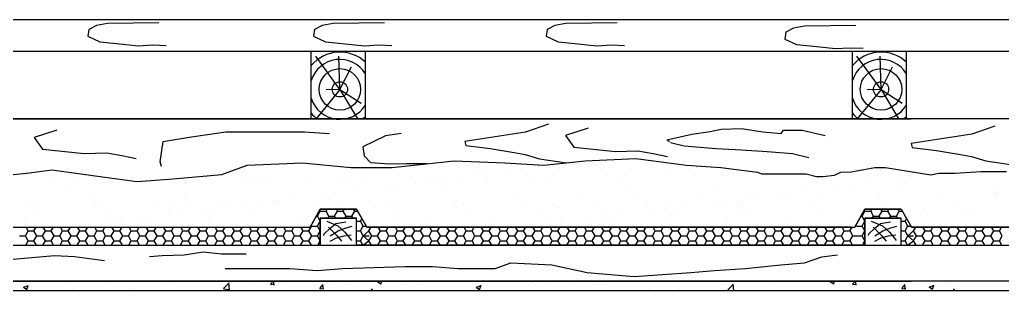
# Model space of a CAD drawing. Header units: millimetres. Extents: x 84778 to 227326, y -44398 to 146312.
# Drawn here: x 192515 to 194694, y -2601 to -2001 of the extents above; entities that cross this region are included whole.
import ezdxf

# ---------------------------------------------------------------- set-up
doc = ezdxf.new("R2010")
doc.units = ezdxf.units.MM
doc.header["$LTSCALE"] = 10
doc.layers.add('Тонкая', color=7, linetype='Continuous', lineweight=25)

msp = doc.modelspace()

# ---------------------------------------------------------------- linework, layer by layer
at = {"layer": 'Тонкая', "ltscale": 50}
for p, q in [((190671.6, -2001.4), (194491.6, -2001.4)), ((190671.6, -2001.4), (194491.6, -2001.4)), ((190671.6, -2001.4), (197791.6, -2001.4)), ((189538.4, -2221.4), (194491.6, -2221.4)), ((189538.4, -2221.4), (194491.6, -2221.4)), ((197071.6, -2221.4), (192031, -2221.4)), ((189538.4, -2581.4), (194491.6, -2581.4)), ((197071.6, -2581.4), (192031, -2581.4)), ((189451.6, -2601.4), (197071.6, -2601.4)), ((189451.6, -2601.4), (194491.6, -2601.4))]:
    msp.add_line(p, q, dxfattribs=at)
at = {"layer": 'Тонкая', "linetype": 'Continuous', "ltscale": 1000}
for p, q in [((192668.2, -2023.2), (192666.1, -2038.3)), ((192685.3, -2014.1), (192668.2, -2023.2)), ((192709.5, -2010.1), (192685.3, -2014.1)), ((192823.6, -2008.1), (192709.5, -2010.1)), ((193168.9, -2023.2), (193166.8, -2038.3)), ((193186, -2014.1), (193168.9, -2023.2)), ((193210.2, -2010.1), (193186, -2014.1)), ((193324.3, -2008.1), (193210.2, -2010.1)), ((193684.7, -2023.2), (193682.7, -2038.3)), ((193701.9, -2014.1), (193684.7, -2023.2)), ((193726.1, -2010.1), (193701.9, -2014.1)), ((193840.2, -2008.1), (193726.1, -2010.1)), ((194230.8, -2020.2), (194213.7, -2029.2)), ((194255.1, -2016.1), (194230.8, -2020.2)), ((194369.1, -2014.1), (194255.1, -2016.1)), ((192666.1, -2038.3), (192692.4, -2050.4)), ((193166.8, -2038.3), (193193.1, -2050.4)), ((193682.7, -2038.3), (193708.9, -2050.4)), ((194213.7, -2029.2), (194211.6, -2044.4)), ((194211.6, -2044.4), (194237.9, -2056.5)), ((192692.4, -2050.4), (192729.7, -2054.5)), ((192729.7, -2054.5), (192778.2, -2059.5)), ((192778.2, -2059.5), (192810.5, -2057.5)), ((192810.5, -2057.5), (192839.8, -2058.5)), ((193193.1, -2050.4), (193230.4, -2054.5)), ((193230.4, -2054.5), (193278.9, -2059.5)), ((193278.9, -2059.5), (193311.2, -2057.5)), ((193311.2, -2057.5), (193340.5, -2058.5)), ((193708.9, -2050.4), (193746.3, -2054.5)), ((193746.3, -2054.5), (193794.7, -2059.5)), ((193794.7, -2059.5), (193827, -2057.5)), ((193827, -2057.5), (193856.3, -2058.5)), ((194237.9, -2056.5), (194275.2, -2060.5)), ((194275.2, -2060.5), (194323.7, -2065.5)), ((194323.7, -2065.5), (194356, -2063.5)), ((194356, -2063.5), (194385.3, -2064.5)), ((190671.6, -2071.4), (197071.6, -2071.4)), ((193161.6, -2221), (193161.6, -2071.4)), ((193225, -2155.9), (193171.6, -2082.4)), ((193225, -2155.9), (193223, -2082.6)), ((193281.6, -2221), (193281.6, -2071.4)), ((194361.6, -2221), (194361.6, -2071.4)), ((194425, -2155.9), (194371.6, -2082.4)), ((194425, -2155.9), (194423, -2082.6)), ((194481.6, -2221), (194481.6, -2071.4)), ((193225, -2155.9), (193250.8, -2105.9)), ((194425, -2155.9), (194450.8, -2105.9)), ((193225, -2155.9), (193172.3, -2221)), ((193225, -2155.9), (193194.3, -2156.6)), ((193225, -2155.9), (193263.3, -2219.4)), ((193225, -2155.9), (193271.9, -2186.7)), ((194425, -2155.9), (194372.3, -2221)), ((194425, -2155.9), (194394.3, -2156.6)), ((194425, -2155.9), (194463.3, -2219.4)), ((194425, -2155.9), (194471.9, -2186.7)), ((193687.8, -2233.3), (193636.8, -2250.6)), ((193775.4, -2242), (193725.4, -2258.3)), ((194046, -2249.4), (194070.3, -2243.9)), ((194070.3, -2243.9), (194115.5, -2242.8)), ((194115.5, -2242.8), (194163, -2249.9)), ((194677.6, -2237.8), (194626.6, -2255.1)), ((192597.4, -2246.4), (192547.4, -2262.7)), ((192547.4, -2262.7), (192565.7, -2288.7)), ((192833.2, -2271.3), (192895.9, -2260.8)), ((192895.9, -2260.8), (192972.4, -2250.4)), ((192972.4, -2250.4), (193031.6, -2250.4)), ((193031.6, -2250.4), (193094.3, -2250.4)), ((193094.3, -2250.4), (193146.5, -2250.4)), ((193146.5, -2250.4), (193202.2, -2253.9)), ((193325.9, -2258.7), (193275.7, -2283.3)), ((193360.9, -2254), (193325.9, -2258.7)), ((193636.8, -2250.6), (193502.2, -2271.8)), ((193725.4, -2258.3), (193743.6, -2284.3)), ((193949.9, -2267.6), (194005.1, -2254.9)), ((194005.1, -2254.9), (194046, -2249.4)), ((194163, -2249.9), (194203.9, -2253.8)), ((194203.9, -2253.8), (194209, -2246.5)), ((194209, -2246.5), (194249.8, -2246.5)), ((194249.8, -2246.5), (194301.2, -2258.5)), ((194626.6, -2255.1), (194491.9, -2276.2)), ((192826.2, -2316.5), (192833.2, -2271.3)), ((193275.7, -2283.3), (193278.5, -2303.2)), ((193502.2, -2271.8), (193504.1, -2280.4)), ((193504.1, -2280.4), (193558, -2287.1)), ((193558, -2287.1), (193611.8, -2295.8)), ((193743.6, -2284.3), (193836, -2293.9)), ((193956, -2272), (193949.9, -2267.6)), ((193958.2, -2273.6), (193988.4, -2281.2)), ((193988.4, -2281.2), (194059.4, -2287.2)), ((194059.4, -2287.2), (194115.3, -2290.2)), ((194491.9, -2276.2), (194493.8, -2284.9)), ((194493.8, -2284.9), (194547.7, -2291.6)), ((192565.7, -2288.7), (192658, -2298.3)), ((192658, -2298.3), (192708.1, -2296.4)), ((192708.1, -2296.4), (192741.7, -2302.2)), ((192741.7, -2302.2), (192773.5, -2308.9)), ((193278.5, -2303.2), (193292.7, -2318.3)), ((193611.8, -2295.8), (193635.9, -2300.6)), ((193635.9, -2300.6), (193667.6, -2310.2)), ((193769, -2314), (193881.2, -2308.9)), ((193836, -2293.9), (193886, -2291.9)), ((193881.2, -2308.9), (193993.3, -2324.2)), ((193886, -2291.9), (193919.7, -2297.7)), ((193919.7, -2297.7), (193951.4, -2304.4)), ((194115.3, -2290.2), (194172.7, -2293.3)), ((194172.7, -2293.3), (194228.6, -2297.8)), ((194228.6, -2297.8), (194264.9, -2306.9)), ((194547.7, -2291.6), (194601.6, -2300.2)), ((194601.6, -2300.2), (194625.6, -2305)), ((194625.6, -2305), (194657.4, -2314.6)), ((192829.7, -2326.9), (192826.2, -2316.5)), ((192963.5, -2344.5), (193019.6, -2324.2)), ((193019.6, -2324.2), (193142, -2319.1)), ((193142, -2319.1), (193249, -2329.2)), ((193249, -2329.2), (193340.8, -2329.2)), ((193292.7, -2318.3), (193334.4, -2321.2)), ((193334.4, -2321.2), (193372.2, -2320.2)), ((193340.8, -2329.2), (193478.4, -2314)), ((193372.2, -2320.2), (193405.4, -2320.2)), ((193405.4, -2320.2), (193418.3, -2320.6)), ((193478.4, -2314), (193590.6, -2319.1)), ((193590.6, -2319.1), (193677.3, -2324.2)), ((193605.3, -2323.4), (193605.3, -2323.4)), ((193625.1, -2331.6), (193625.1, -2331.6)), ((193666.4, -2326.1), (193666.4, -2326.1)), ((193667.6, -2310.2), (193727.7, -2318.5)), ((193677.3, -2324.2), (193769, -2314)), ((193802.2, -2319.3), (193802.2, -2319.3)), ((193993.3, -2324.2), (194069.8, -2329.2)), ((194014.8, -2329.6), (194014.8, -2329.6)), ((194069.8, -2329.2), (194151.4, -2339.4)), ((194387.1, -2333.2), (194411.3, -2329.4)), ((194411.3, -2329.4), (194434.7, -2329.4)), ((194434.7, -2329.4), (194535.5, -2345.3)), ((194657.4, -2314.6), (194726.6, -2324.3)), ((192486.7, -2346.3), (192537, -2340.8)), ((192525.6, -2344.8), (192525.6, -2344.8)), ((192537, -2340.8), (192586.3, -2334.3)), ((192586.3, -2334.3), (192698.4, -2349.6)), ((192590, -2349.4), (192590, -2349.4)), ((192594.6, -2335.7), (192594.6, -2335.7)), ((192624.1, -2346.9), (192624.1, -2346.9)), ((192698.4, -2349.6), (192774.9, -2359.8)), ((192846.3, -2354.7), (192963.5, -2344.5)), ((193033.7, -2353.1), (193033.7, -2353.1)), ((193064.6, -2348.6), (193064.6, -2348.6)), ((193222.8, -2348.3), (193222.8, -2348.3)), ((193381, -2348), (193381, -2348)), ((193461.9, -2353), (193461.9, -2353)), ((193488.3, -2349.6), (193488.3, -2349.6)), ((193529.6, -2344.1), (193529.6, -2344.1)), ((193539.2, -2347.7), (193539.2, -2347.7)), ((193551.9, -2352), (193551.9, -2352)), ((193598.6, -2335), (193598.6, -2335)), ((193681.9, -2352.6), (193681.9, -2352.6)), ((193697.4, -2347.4), (193697.4, -2347.4)), ((193819.1, -2347.7), (193819.1, -2347.7)), ((193855.6, -2347.1), (193855.6, -2347.1)), ((193952, -2346), (193952, -2346)), ((194013.8, -2346.9), (194013.8, -2346.9)), ((194082, -2346.6), (194082, -2346.6)), ((194151.4, -2339.4), (194160.2, -2343.3)), ((194160.2, -2343.3), (194173.2, -2343.3)), ((194172, -2346.6), (194172, -2346.6)), ((194173.2, -2343.3), (194197.5, -2343.3)), ((194197.5, -2343.3), (194222.7, -2343.3)), ((194222.7, -2343.3), (194259.1, -2343.3)), ((194259.1, -2343.3), (194281.6, -2349)), ((194281.6, -2349), (194295.6, -2349)), ((194295.6, -2349), (194321.7, -2346.2)), ((194321.7, -2346.2), (194335.7, -2339.7)), ((194330.2, -2346.3), (194330.2, -2346.3)), ((194335.7, -2339.7), (194359.1, -2338.8)), ((194352.2, -2340), (194352.2, -2340)), ((194359.1, -2338.8), (194387.1, -2333.2)), ((194424.4, -2335.8), (194424.4, -2335.8)), ((194465.9, -2352.4), (194465.9, -2352.4)), ((194482.1, -2340.6), (194482.1, -2340.6)), ((194488.4, -2346), (194488.4, -2346)), ((194492.4, -2348.9), (194492.4, -2348.9)), ((194535.5, -2345.3), (194553.4, -2341.7)), ((194553.4, -2341.7), (194589.1, -2341.7)), ((194589.1, -2341.7), (194646.3, -2338.1)), ((194646.3, -2338.1), (194657, -2338.1)), ((194646.6, -2345.7), (194646.6, -2345.7)), ((194657, -2338.1), (194703.5, -2338.1)), ((192618.7, -2365.8), (192618.7, -2365.8)), ((192633.5, -2355.5), (192633.5, -2355.5)), ((192751.7, -2364.1), (192751.7, -2364.1)), ((192774.9, -2359.8), (192846.3, -2354.7)), ((192881.6, -2364.7), (192881.6, -2364.7)), ((193018.8, -2359.7), (193018.8, -2359.7)), ((193043, -2361.7), (193043, -2361.7)), ((193151.8, -2358), (193151.8, -2358)), ((193239.9, -2357.6), (193239.9, -2357.6)), ((193281.7, -2358.7), (193281.7, -2358.7)), ((193325.2, -2371.1), (193325.2, -2371.1)), ((193351.6, -2367.6), (193351.6, -2367.6)), ((193392.9, -2362.1), (193392.9, -2362.1)), ((193418.9, -2353.7), (193418.9, -2353.7)), ((193443.2, -2359.4), (193443.2, -2359.4)), ((193452.6, -2367.9), (193452.6, -2367.9)), ((193649.5, -2363.9), (193649.5, -2363.9)), ((193852.8, -2365.6), (193852.8, -2365.6)), ((193862.1, -2374.2), (193862.1, -2374.2)), ((194059, -2370.1), (194059, -2370.1)), ((194329.2, -2370.4), (194329.2, -2370.4)), ((194355.6, -2366.9), (194355.6, -2366.9)), ((194396.9, -2361.5), (194396.9, -2361.5)), ((192677.7, -2396), (192677.7, -2396)), ((193188.4, -2389.1), (193188.4, -2389.1)), ((193214.9, -2385.6), (193214.9, -2385.6)), ((193256.2, -2380.1), (193256.2, -2380.1)), ((194020.7, -2393.6), (194020.7, -2393.6)), ((194153.7, -2391.9), (194153.7, -2391.9)), ((194192.5, -2388.4), (194192.5, -2388.4)), ((194218.9, -2384.9), (194218.9, -2384.9)), ((194260.2, -2379.5), (194260.2, -2379.5)), ((194283.7, -2392.6), (194283.7, -2392.6)), ((194420.9, -2387.6), (194420.9, -2387.6)), ((194468.6, -2376.3), (194468.6, -2376.3)), ((194553.8, -2385.9), (194553.8, -2385.9)), ((194671.8, -2378.1), (194671.8, -2378.1)), ((194681.2, -2386.7), (194681.2, -2386.7)), ((194683.8, -2386.5), (194683.8, -2386.5)), ((192532.5, -2413.9), (192532.5, -2413.9)), ((192553.2, -2416), (192553.2, -2416)), ((192683.1, -2416.6), (192683.1, -2416.6)), ((192690.7, -2413.6), (192690.7, -2413.6)), ((192820.3, -2411.7), (192820.3, -2411.7)), ((192848.9, -2413.3), (192848.9, -2413.3)), ((192881, -2397.7), (192881, -2397.7)), ((192890.3, -2406.3), (192890.3, -2406.3)), ((192953.3, -2410), (192953.3, -2410)), ((192982.7, -2416.1), (192982.7, -2416.1)), ((193007.1, -2413), (193007.1, -2413)), ((193051.7, -2407.1), (193051.7, -2407.1)), ((193078.1, -2403.6), (193078.1, -2403.6)), ((193083.3, -2410.6), (193083.3, -2410.6)), ((193087.2, -2402.2), (193087.2, -2402.2)), ((193119.4, -2398.1), (193119.4, -2398.1)), ((193165.3, -2412.7), (193165.3, -2412.7)), ((193220.5, -2405.7), (193220.5, -2405.7)), ((193290.5, -2404), (193290.5, -2404)), ((193299.9, -2412.5), (193299.9, -2412.5)), ((193323.5, -2412.4), (193323.5, -2412.4)), ((193353.4, -2404), (193353.4, -2404)), ((193481.7, -2412.2), (193481.7, -2412.2)), ((193483.4, -2404.6), (193483.4, -2404.6)), ((193496.8, -2408.4), (193496.8, -2408.4)), ((193620.6, -2399.7), (193620.6, -2399.7)), ((193639.9, -2411.9), (193639.9, -2411.9)), ((193700, -2410.2), (193700, -2410.2)), ((193709.4, -2418.8), (193709.4, -2418.8)), ((193753.6, -2398), (193753.6, -2398)), ((193798.1, -2411.6), (193798.1, -2411.6)), ((193883.5, -2398.6), (193883.5, -2398.6)), ((193906.3, -2414.7), (193906.3, -2414.7)), ((193956.3, -2411.3), (193956.3, -2411.3)), ((193986.7, -2415.5), (193986.7, -2415.5)), ((194055.7, -2406.4), (194055.7, -2406.4)), ((194082.2, -2402.9), (194082.2, -2402.9)), ((194109.6, -2416.4), (194109.6, -2416.4)), ((194114.5, -2411), (194114.5, -2411)), ((194123.5, -2397.5), (194123.5, -2397.5)), ((194272.7, -2410.7), (194272.7, -2410.7)), ((194430.9, -2410.4), (194430.9, -2410.4)), ((194589.1, -2410.1), (194589.1, -2410.1)), ((192525, -2440.6), (192525, -2440.6)), ((192553.9, -2427.5), (192553.9, -2427.5)), ((192712.1, -2427.2), (192712.1, -2427.2)), ((192804.6, -2439.6), (192804.6, -2439.6)), ((192845.9, -2434.1), (192845.9, -2434.1)), ((192870.3, -2426.9), (192870.3, -2426.9)), ((192914.9, -2425.1), (192914.9, -2425.1)), ((192941.4, -2421.6), (192941.4, -2421.6)), ((193028.5, -2426.7), (193028.5, -2426.7)), ((193181.6, -2421.4), (193158.9, -2461.4)), ((193158.9, -2461.4), (193181.6, -2421.4)), ((193158.9, -2461.4), (193181.6, -2421.4)), ((193172.9, -2436.8), (193175.3, -2436.8)), ((193175.3, -2436.8), (193181.6, -2425.8)), ((193181.6, -2447.8), (193175.3, -2436.8)), ((193181.6, -2425.8), (193180.4, -2423.6)), ((193261.6, -2421.4), (193181.6, -2421.4)), ((193181.6, -2421.4), (193261.6, -2421.4)), ((193181.6, -2421.4), (193261.6, -2421.4)), ((193181.6, -2421.4), (193261.6, -2421.4)), ((193181.7, -2425.8), (193194.4, -2425.8)), ((193194.3, -2425.8), (193196.9, -2421.4)), ((193200.7, -2436.8), (193194.3, -2425.8)), ((193198, -2441.4), (193200.7, -2436.8)), ((193200.7, -2436.8), (193213.4, -2436.8)), ((193213.4, -2436.8), (193219.7, -2425.8)), ((193216.1, -2441.4), (193213.4, -2436.8)), ((193219.7, -2425.8), (193217.2, -2421.4)), ((193219.8, -2425.8), (193232.5, -2425.8)), ((193232.4, -2425.8), (193235, -2421.4)), ((193238.8, -2436.8), (193232.4, -2425.8)), ((193236.1, -2441.4), (193238.8, -2436.8)), ((193238.8, -2436.8), (193251.5, -2436.8)), ((193251.5, -2436.8), (193257.8, -2425.8)), ((193254.2, -2441.4), (193251.5, -2436.8)), ((193257.8, -2425.8), (193255.3, -2421.4)), ((193257.9, -2425.8), (193264.2, -2425.8)), ((193285, -2461.4), (193261.6, -2421.4)), ((193261.6, -2421.4), (193285, -2461.4)), ((193261.6, -2421.4), (193285, -2461.4)), ((193344.9, -2426.1), (193344.9, -2426.1)), ((193503.1, -2425.8), (193503.1, -2425.8)), ((193661.3, -2425.5), (193661.3, -2425.5)), ((193808.7, -2438.9), (193808.7, -2438.9)), ((193819.5, -2425.2), (193819.5, -2425.2)), ((193850, -2433.5), (193850, -2433.5)), ((193919, -2424.4), (193919, -2424.4)), ((193945.4, -2420.9), (193945.4, -2420.9)), ((193977.7, -2424.9), (193977.7, -2424.9)), ((194119, -2425), (194119, -2425)), ((194135.9, -2424.6), (194135.9, -2424.6)), ((194222.4, -2439.6), (194222.4, -2439.6)), ((194294.1, -2424.4), (194294.1, -2424.4)), ((194355.4, -2437.9), (194355.4, -2437.9)), ((194366.6, -2461.4), (194389.4, -2421.4)), ((194389.4, -2421.4), (194366.6, -2461.4)), ((194366.6, -2461.4), (194389.4, -2421.4)), ((194380.6, -2436.8), (194383, -2436.8)), ((194383, -2436.8), (194389.4, -2425.8)), ((194389.4, -2447.8), (194383, -2436.8)), ((194389.4, -2425.8), (194388.1, -2423.6)), ((194389.4, -2421.4), (194469.4, -2421.4)), ((194469.4, -2421.4), (194389.4, -2421.4)), ((194389.4, -2421.4), (194469.4, -2421.4)), ((194389.4, -2421.4), (194469.4, -2421.4)), ((194389.4, -2425.8), (194402.1, -2425.8)), ((194402.1, -2425.8), (194404.6, -2421.4)), ((194408.4, -2436.8), (194402.1, -2425.8)), ((194405.7, -2441.4), (194408.4, -2436.8)), ((194408.4, -2436.8), (194421.1, -2436.8)), ((194421.1, -2436.8), (194427.5, -2425.8)), ((194423.8, -2441.4), (194421.1, -2436.8)), ((194427.5, -2425.8), (194424.9, -2421.4)), ((194427.5, -2425.8), (194440.2, -2425.8)), ((194440.2, -2425.8), (194442.7, -2421.4)), ((194446.5, -2436.8), (194440.2, -2425.8)), ((194443.8, -2441.4), (194446.5, -2436.8)), ((194446.5, -2436.8), (194459.2, -2436.8)), ((194459.2, -2436.8), (194465.6, -2425.8)), ((194461.9, -2441.4), (194459.2, -2436.8)), ((194465.6, -2425.8), (194463, -2421.4)), ((194465.6, -2425.8), (194471.9, -2425.8)), ((194469.4, -2421.4), (194492.7, -2461.4)), ((194485.3, -2438.5), (194485.3, -2438.5)), ((194519.1, -2422.7), (194519.1, -2422.7)), ((194528.5, -2431.2), (194528.5, -2431.2)), ((194610.5, -2423.8), (194610.5, -2423.8)), ((194622.5, -2433.6), (194622.5, -2433.6)), ((192085, -2461.4), (193158.9, -2461.4)), ((192533.9, -2469.8), (192529.1, -2461.4)), ((192546.6, -2469.7), (192551.5, -2461.4)), ((192572, -2469.8), (192567.2, -2461.4)), ((192584.7, -2469.7), (192589.6, -2461.4)), ((192610.1, -2469.8), (192605.3, -2461.4)), ((192622.8, -2469.7), (192627.7, -2461.4)), ((192641.5, -2461.1), (192641.5, -2461.1)), ((192648.2, -2469.8), (192643.4, -2461.4)), ((192660.9, -2469.7), (192665.8, -2461.4)), ((192667.9, -2457.6), (192667.9, -2457.6)), ((192686.3, -2469.8), (192681.5, -2461.4)), ((192699, -2469.7), (192703.9, -2461.4)), ((192709.2, -2452.1), (192709.2, -2452.1)), ((192724.4, -2469.8), (192719.6, -2461.4)), ((192728.2, -2442.3), (192728.2, -2442.3)), ((192737.1, -2469.7), (192742, -2461.4)), ((192737.6, -2450.9), (192737.6, -2450.9)), ((192762.5, -2469.8), (192757.7, -2461.4)), ((192775.2, -2469.7), (192780.1, -2461.4)), ((192778.2, -2443.1), (192778.2, -2443.1)), ((192800.6, -2469.8), (192795.8, -2461.4)), ((192813.3, -2469.7), (192818.2, -2461.4)), ((192838.7, -2469.8), (192833.9, -2461.4)), ((192851.4, -2469.7), (192856.3, -2461.4)), ((192876.8, -2469.8), (192872, -2461.4)), ((192889.5, -2469.7), (192894.4, -2461.4)), ((192914.9, -2469.8), (192910.1, -2461.4)), ((192927.6, -2469.7), (192932.5, -2461.4)), ((192934.5, -2446.8), (192934.5, -2446.8)), ((192953, -2469.8), (192948.2, -2461.4)), ((192965.7, -2469.7), (192970.6, -2461.4)), ((192991.1, -2469.8), (192986.3, -2461.4)), ((193003.8, -2469.7), (193008.7, -2461.4)), ((193022, -2457.6), (193022, -2457.6)), ((193029.2, -2469.8), (193024.4, -2461.4)), ((193041.9, -2469.7), (193046.8, -2461.4)), ((193067.3, -2469.8), (193062.5, -2461.4)), ((193080, -2469.7), (193084.9, -2461.4)), ((193105.4, -2469.8), (193100.6, -2461.4)), ((193118.1, -2469.7), (193123, -2461.4)), ((193137.8, -2448.5), (193137.8, -2448.5)), ((193143.5, -2469.8), (193138.7, -2461.4)), ((193147.2, -2457.1), (193147.2, -2457.1)), ((193155, -2455.9), (193155, -2455.9)), ((193156.2, -2469.7), (193162.6, -2458.7)), ((193162.6, -2458.8), (193161.5, -2456.9)), ((193162.6, -2458.8), (193175.3, -2458.8)), ((193175.3, -2458.7), (193181.6, -2447.7)), ((193181.6, -2469.8), (193175.3, -2458.8)), ((193261.6, -2441.4), (193181.6, -2441.4)), ((193181.6, -2441.4), (193181.6, -2501.4)), ((193181.6, -2441.4), (193261.6, -2441.4)), ((193181.6, -2501.4), (193181.6, -2441.4)), ((193195.8, -2448.1), (193220.5, -2458.4)), ((193199.9, -2461.1), (193217.7, -2478.9)), ((193202.6, -2464.5), (193216.3, -2453.6)), ((193216.3, -2453.6), (193238.3, -2449.5)), ((193220.5, -2458.4), (193236.2, -2472.7)), ((193239, -2462.5), (193252, -2459.1)), ((193261.6, -2501.4), (193261.6, -2441.4)), ((193261.6, -2501.4), (193261.6, -2441.4)), ((193261.6, -2447.8), (193270.6, -2447.8)), ((193270.5, -2447.7), (193273.8, -2442.1)), ((193276.9, -2458.8), (193270.5, -2447.8)), ((193270.5, -2469.7), (193276.9, -2458.7)), ((193276.9, -2458.8), (193283.5, -2458.8)), ((193284.9, -2456.5), (193284.9, -2456.5)), ((194358.9, -2461.4), (193285, -2461.4)), ((193285, -2461.4), (194366.6, -2461.4)), ((193285, -2461.4), (194358.9, -2461.4)), ((193289.4, -2469.7), (193294.3, -2461.4)), ((193314.8, -2469.8), (193310, -2461.4)), ((193327.5, -2469.7), (193332.4, -2461.4)), ((193344.1, -2453), (193344.1, -2453)), ((193352.9, -2469.8), (193348.1, -2461.4)), ((193365.6, -2469.7), (193370.5, -2461.4)), ((193391, -2469.8), (193386.2, -2461.4)), ((193403.7, -2469.7), (193408.6, -2461.4)), ((193422.1, -2451.6), (193422.1, -2451.6)), ((193429.1, -2469.8), (193424.3, -2461.4)), ((193441.8, -2469.7), (193446.7, -2461.4)), ((193467.2, -2469.8), (193462.4, -2461.4)), ((193479.9, -2469.7), (193484.8, -2461.4)), ((193505.3, -2469.8), (193500.5, -2461.4)), ((193518, -2469.7), (193522.9, -2461.4)), ((193543.4, -2469.8), (193538.6, -2461.4)), ((193547.3, -2454.8), (193547.3, -2454.8)), ((193555.1, -2449.9), (193555.1, -2449.9)), ((193556.1, -2469.7), (193561, -2461.4)), ((193581.5, -2469.8), (193576.7, -2461.4)), ((193594.2, -2469.7), (193599.1, -2461.4)), ((193619.6, -2469.8), (193614.8, -2461.4)), ((193632.3, -2469.7), (193637.2, -2461.4)), ((193645.5, -2460.4), (193645.5, -2460.4)), ((193657.7, -2469.8), (193652.9, -2461.4)), ((193670.4, -2469.7), (193675.3, -2461.4)), ((193671.9, -2456.9), (193671.9, -2456.9)), ((193685.1, -2450.5), (193685.1, -2450.5)), ((193695.8, -2469.8), (193691, -2461.4)), ((193708.5, -2469.7), (193713.4, -2461.4)), ((193713.2, -2451.5), (193713.2, -2451.5)), ((193733.9, -2469.8), (193729.1, -2461.4)), ((193746.6, -2469.7), (193751.5, -2461.4)), ((193753.6, -2459.3), (193753.6, -2459.3)), ((193772, -2469.8), (193767.2, -2461.4)), ((193782.2, -2442.4), (193782.2, -2442.4)), ((193784.7, -2469.7), (193789.6, -2461.4)), ((193810.1, -2469.8), (193805.3, -2461.4)), ((193822.3, -2445.6), (193822.3, -2445.6)), ((193822.8, -2469.7), (193827.7, -2461.4)), ((193848.2, -2469.8), (193843.4, -2461.4)), ((193860.9, -2469.7), (193865.8, -2461.4)), ((193886.3, -2469.8), (193881.5, -2461.4)), ((193899, -2469.7), (193903.9, -2461.4)), ((193924.4, -2469.8), (193919.6, -2461.4)), ((193937.1, -2469.7), (193942, -2461.4)), ((193955.2, -2443.9), (193955.2, -2443.9)), ((193956.9, -2461), (193956.9, -2461)), ((193962.5, -2469.8), (193957.7, -2461.4)), ((193975.2, -2469.7), (193980.1, -2461.4)), ((194000.6, -2469.8), (193995.8, -2461.4)), ((194013.3, -2469.7), (194018.2, -2461.4)), ((194038.7, -2469.8), (194033.9, -2461.4)), ((194051.4, -2469.7), (194056.3, -2461.4)), ((194076.8, -2469.8), (194072, -2461.4)), ((194085.2, -2444.5), (194085.2, -2444.5)), ((194089.5, -2469.7), (194094.4, -2461.4)), ((194114.9, -2469.8), (194110.1, -2461.4)), ((194127.6, -2469.7), (194132.5, -2461.4)), ((194153, -2469.8), (194148.2, -2461.4)), ((194165.7, -2469.7), (194170.6, -2461.4)), ((194191.1, -2469.8), (194186.3, -2461.4)), ((194203.8, -2469.7), (194208.7, -2461.4)), ((194229.2, -2469.8), (194224.4, -2461.4)), ((194241.9, -2469.7), (194246.8, -2461.4)), ((194267.3, -2469.8), (194262.5, -2461.4)), ((194280, -2469.7), (194284.9, -2461.4)), ((194305.4, -2469.8), (194300.6, -2461.4)), ((194318.1, -2469.7), (194323, -2461.4)), ((194343.5, -2469.8), (194338.7, -2461.4)), ((194356.2, -2469.8), (194361.1, -2461.4)), ((194370.3, -2458.8), (194383, -2458.8)), ((194383, -2458.7), (194389.4, -2447.7)), ((194389.4, -2469.8), (194383, -2458.8)), ((194389.4, -2441.4), (194389.4, -2501.4)), ((194469.4, -2441.4), (194389.4, -2441.4)), ((194389.4, -2501.4), (194389.4, -2441.4)), ((194389.4, -2441.4), (194469.4, -2441.4)), ((194403.5, -2448.1), (194428.2, -2458.4)), ((194407.6, -2461.1), (194425.4, -2478.9)), ((194410.4, -2464.5), (194424.1, -2453.6)), ((194424.1, -2453.6), (194446, -2449.5)), ((194428.2, -2458.4), (194444, -2472.7)), ((194446.7, -2462.5), (194459.7, -2459.1)), ((194469.4, -2501.4), (194469.4, -2441.4)), ((194469.4, -2501.4), (194469.4, -2441.4)), ((194469.4, -2447.8), (194478.3, -2447.8)), ((194478.3, -2447.7), (194481.5, -2442.1)), ((194484.6, -2458.8), (194478.3, -2447.8)), ((194478.3, -2469.7), (194484.6, -2458.7)), ((194484.6, -2458.8), (194491.2, -2458.8)), ((194492.7, -2461.4), (195574.4, -2461.4)), ((195566.6, -2461.4), (194492.7, -2461.4)), ((194492.7, -2461.4), (195566.6, -2461.4)), ((194497.2, -2469.7), (194502, -2461.4)), ((194522.6, -2469.8), (194517.7, -2461.4)), ((194535.3, -2469.7), (194540.1, -2461.4)), ((194560.7, -2469.8), (194555.8, -2461.4)), ((194573.4, -2469.7), (194578.2, -2461.4)), ((194598.8, -2469.8), (194593.9, -2461.4)), ((194611.5, -2469.7), (194616.3, -2461.4)), ((194636.9, -2469.8), (194632, -2461.4)), ((194649.5, -2459.8), (194649.5, -2459.8)), ((194649.6, -2469.7), (194654.4, -2461.4)), ((194675, -2469.8), (194670.1, -2461.4)), ((194676, -2456.3), (194676, -2456.3)), ((194687.7, -2469.7), (194692.5, -2461.4)), ((192514.9, -2480.7), (192527.6, -2480.7)), ((192527.6, -2480.7), (192533.9, -2469.7)), ((192533.9, -2491.8), (192527.6, -2480.8)), ((192534, -2469.8), (192546.7, -2469.8)), ((192553, -2480.8), (192546.6, -2469.8)), ((192546.6, -2491.7), (192553, -2480.7)), ((192553, -2480.7), (192565.7, -2480.7)), ((192565.7, -2480.7), (192572, -2469.7)), ((192572, -2491.8), (192565.7, -2480.8)), ((192572.1, -2469.8), (192584.8, -2469.8)), ((192591.1, -2480.8), (192584.7, -2469.8)), ((192584.7, -2491.7), (192591.1, -2480.7)), ((192591.1, -2480.7), (192603.8, -2480.7)), ((192603.8, -2480.7), (192610.1, -2469.7)), ((192610.1, -2491.8), (192603.8, -2480.8)), ((192610.2, -2469.8), (192622.9, -2469.8)), ((192629.2, -2480.8), (192622.8, -2469.8)), ((192622.8, -2491.7), (192629.2, -2480.7)), ((192629.2, -2480.7), (192641.9, -2480.7)), ((192641.9, -2480.7), (192648.2, -2469.7)), ((192648.2, -2491.8), (192641.9, -2480.8)), ((192648.3, -2469.8), (192661, -2469.8)), ((192667.3, -2480.8), (192660.9, -2469.8)), ((192660.9, -2491.7), (192667.3, -2480.7)), ((192667.3, -2480.7), (192680, -2480.7)), ((192680, -2480.7), (192686.3, -2469.7)), ((192686.3, -2491.8), (192680, -2480.8)), ((192686.4, -2469.8), (192699.1, -2469.8)), ((192705.4, -2480.8), (192699, -2469.8)), ((192699, -2491.7), (192705.4, -2480.7)), ((192705.4, -2480.7), (192718.1, -2480.7)), ((192718.1, -2480.7), (192724.4, -2469.7)), ((192724.4, -2491.8), (192718.1, -2480.8)), ((192724.5, -2469.8), (192737.2, -2469.8)), ((192743.5, -2480.8), (192737.1, -2469.8)), ((192737.1, -2491.7), (192743.5, -2480.7)), ((192743.5, -2480.7), (192756.2, -2480.7)), ((192756.2, -2480.7), (192762.5, -2469.7)), ((192762.5, -2491.8), (192756.2, -2480.8)), ((192762.6, -2469.8), (192775.3, -2469.8)), ((192781.6, -2480.8), (192775.2, -2469.8)), ((192775.2, -2491.7), (192781.6, -2480.7)), ((192781.6, -2480.7), (192794.3, -2480.7)), ((192794.3, -2480.7), (192800.6, -2469.7)), ((192800.6, -2491.8), (192794.3, -2480.8)), ((192800.7, -2469.8), (192813.4, -2469.8)), ((192819.7, -2480.8), (192813.3, -2469.8)), ((192813.3, -2491.7), (192819.7, -2480.7)), ((192819.7, -2480.7), (192832.4, -2480.7)), ((192832.4, -2480.7), (192838.7, -2469.7)), ((192838.7, -2491.8), (192832.4, -2480.8)), ((192838.8, -2469.8), (192851.5, -2469.8)), ((192857.8, -2480.8), (192851.4, -2469.8)), ((192851.4, -2491.7), (192857.8, -2480.7)), ((192857.8, -2480.7), (192870.5, -2480.7)), ((192870.5, -2480.7), (192876.8, -2469.7)), ((192876.8, -2491.8), (192870.5, -2480.8)), ((192876.9, -2469.8), (192889.6, -2469.8)), ((192895.9, -2480.8), (192889.5, -2469.8)), ((192889.5, -2491.7), (192895.9, -2480.7)), ((192895.9, -2480.7), (192908.6, -2480.7)), ((192908.6, -2480.7), (192914.9, -2469.7)), ((192914.9, -2491.8), (192908.6, -2480.8)), ((192915, -2469.8), (192927.7, -2469.8)), ((192934, -2480.8), (192927.6, -2469.8)), ((192927.6, -2491.7), (192934, -2480.7)), ((192934, -2480.7), (192946.7, -2480.7)), ((192946.7, -2480.7), (192953, -2469.7)), ((192953, -2491.8), (192946.7, -2480.8)), ((192953.1, -2469.8), (192965.8, -2469.8)), ((192972.1, -2480.8), (192965.7, -2469.8)), ((192965.7, -2491.7), (192972.1, -2480.7)), ((192972.1, -2480.7), (192984.8, -2480.7)), ((192984.8, -2480.7), (192991.1, -2469.7)), ((192991.1, -2491.8), (192984.8, -2480.8)), ((192991.2, -2469.8), (193003.9, -2469.8)), ((193010.2, -2480.8), (193003.8, -2469.8)), ((193003.8, -2491.7), (193010.2, -2480.7)), ((193010.2, -2480.7), (193022.9, -2480.7)), ((193022.9, -2480.7), (193029.2, -2469.7)), ((193029.2, -2491.8), (193022.9, -2480.8)), ((193029.3, -2469.8), (193042, -2469.8)), ((193048.3, -2480.8), (193041.9, -2469.8)), ((193041.9, -2491.7), (193048.3, -2480.7)), ((193048.3, -2480.7), (193061, -2480.7)), ((193061, -2480.7), (193067.3, -2469.7)), ((193067.3, -2491.8), (193061, -2480.8)), ((193067.4, -2469.8), (193080.1, -2469.8)), ((193086.4, -2480.8), (193080, -2469.8)), ((193080, -2491.7), (193086.4, -2480.7)), ((193086.4, -2480.7), (193099.1, -2480.7)), ((193099.1, -2480.7), (193105.4, -2469.7)), ((193105.4, -2491.8), (193099.1, -2480.8)), ((193105.5, -2469.8), (193118.2, -2469.8)), ((193124.5, -2480.8), (193118.1, -2469.8)), ((193118.1, -2491.7), (193124.5, -2480.7)), ((193124.5, -2480.7), (193137.2, -2480.7)), ((193137.2, -2480.7), (193143.5, -2469.7)), ((193143.5, -2491.8), (193137.2, -2480.8)), ((193143.6, -2469.8), (193156.3, -2469.8)), ((193162.6, -2480.8), (193156.2, -2469.8)), ((193156.2, -2491.7), (193162.6, -2480.7)), ((193162.6, -2480.7), (193175.3, -2480.7)), ((193175.3, -2480.7), (193181.6, -2469.7)), ((193181.6, -2491.8), (193175.3, -2480.8)), ((193189.6, -2479.6), (193190.3, -2476.2)), ((193190.3, -2476.2), (193202.6, -2464.5)), ((193203.3, -2480.3), (193221.1, -2469.3)), ((193217.7, -2478.9), (193228.7, -2492.6)), ((193217.7, -2485.1), (193234.2, -2480.3)), ((193221.1, -2469.3), (193239, -2462.5)), ((193234.2, -2480.3), (193249.9, -2478.2)), ((193236.2, -2472.7), (193246.5, -2485.1)), ((193261.6, -2469.8), (193270.6, -2469.8)), ((193276.9, -2480.8), (193270.5, -2469.8)), ((193270.5, -2491.7), (193276.9, -2480.7)), ((193276.9, -2480.7), (193289.4, -2469.8)), ((193276.9, -2480.7), (193289.6, -2480.7)), ((193276.9, -2480.7), (193289.4, -2491.8)), ((193295.8, -2480.8), (193289.4, -2469.8)), ((193289.4, -2491.7), (193295.8, -2480.7)), ((193295.8, -2480.7), (193308.5, -2480.7)), ((193308.5, -2480.7), (193314.8, -2469.7)), ((193314.8, -2491.8), (193308.5, -2480.8)), ((193314.9, -2469.8), (193327.6, -2469.8)), ((193333.9, -2480.8), (193327.5, -2469.8)), ((193327.5, -2491.7), (193333.9, -2480.7)), ((193333.9, -2480.7), (193346.6, -2480.7)), ((193346.6, -2480.7), (193352.9, -2469.7)), ((193352.9, -2491.8), (193346.6, -2480.8)), ((193353, -2469.8), (193365.7, -2469.8)), ((193372, -2480.8), (193365.6, -2469.8)), ((193365.6, -2491.7), (193372, -2480.7)), ((193372, -2480.7), (193384.7, -2480.7)), ((193384.7, -2480.7), (193391, -2469.7)), ((193391, -2491.8), (193384.7, -2480.8)), ((193391.1, -2469.8), (193403.8, -2469.8)), ((193410.1, -2480.8), (193403.7, -2469.8)), ((193403.7, -2491.7), (193410.1, -2480.7)), ((193410.1, -2480.7), (193422.8, -2480.7)), ((193422.8, -2480.7), (193429.1, -2469.7)), ((193429.1, -2491.8), (193422.8, -2480.8)), ((193429.2, -2469.8), (193441.9, -2469.8)), ((193448.2, -2480.8), (193441.8, -2469.8)), ((193441.8, -2491.7), (193448.2, -2480.7)), ((193448.2, -2480.7), (193460.9, -2480.7)), ((193460.9, -2480.7), (193467.2, -2469.7)), ((193467.2, -2491.8), (193460.9, -2480.8)), ((193467.3, -2469.8), (193480, -2469.8)), ((193486.3, -2480.8), (193479.9, -2469.8)), ((193479.9, -2491.7), (193486.3, -2480.7)), ((193486.3, -2480.7), (193499, -2480.7)), ((193499, -2480.7), (193505.3, -2469.7)), ((193505.3, -2491.8), (193499, -2480.8)), ((193505.4, -2469.8), (193518.1, -2469.8)), ((193524.4, -2480.8), (193518, -2469.8)), ((193518, -2491.7), (193524.4, -2480.7)), ((193524.4, -2480.7), (193537.1, -2480.7)), ((193537.1, -2480.7), (193543.4, -2469.7)), ((193543.4, -2491.8), (193537.1, -2480.8)), ((193543.5, -2469.8), (193556.2, -2469.8)), ((193562.5, -2480.8), (193556.1, -2469.8)), ((193556.1, -2491.7), (193562.5, -2480.7)), ((193562.5, -2480.7), (193575.2, -2480.7)), ((193575.2, -2480.7), (193581.5, -2469.7)), ((193581.5, -2491.8), (193575.2, -2480.8)), ((193581.6, -2469.8), (193594.3, -2469.8)), ((193600.6, -2480.8), (193594.2, -2469.8)), ((193594.2, -2491.7), (193600.6, -2480.7)), ((193600.6, -2480.7), (193613.3, -2480.7)), ((193613.3, -2480.7), (193619.6, -2469.7)), ((193619.6, -2491.8), (193613.3, -2480.8)), ((193619.7, -2469.8), (193632.4, -2469.8)), ((193638.7, -2480.8), (193632.3, -2469.8)), ((193632.3, -2491.7), (193638.7, -2480.7)), ((193638.7, -2480.7), (193651.4, -2480.7)), ((193651.4, -2480.7), (193657.7, -2469.7)), ((193657.7, -2491.8), (193651.4, -2480.8)), ((193657.8, -2469.8), (193670.5, -2469.8)), ((193676.8, -2480.8), (193670.4, -2469.8)), ((193670.4, -2491.7), (193676.8, -2480.7)), ((193676.8, -2480.7), (193689.5, -2480.7)), ((193689.5, -2480.7), (193695.8, -2469.7)), ((193695.8, -2491.8), (193689.5, -2480.8)), ((193695.9, -2469.8), (193708.6, -2469.8)), ((193714.9, -2480.8), (193708.5, -2469.8)), ((193708.5, -2491.7), (193714.9, -2480.7)), ((193714.9, -2480.7), (193727.6, -2480.7)), ((193727.6, -2480.7), (193733.9, -2469.7)), ((193733.9, -2491.8), (193727.6, -2480.8)), ((193734, -2469.8), (193746.7, -2469.8)), ((193753, -2480.8), (193746.6, -2469.8)), ((193746.6, -2491.7), (193753, -2480.7)), ((193753, -2480.7), (193765.7, -2480.7)), ((193765.7, -2480.7), (193772, -2469.7)), ((193772, -2491.8), (193765.7, -2480.8)), ((193772.1, -2469.8), (193784.8, -2469.8)), ((193791.1, -2480.8), (193784.7, -2469.8)), ((193784.7, -2491.7), (193791.1, -2480.7)), ((193791.1, -2480.7), (193803.8, -2480.7)), ((193803.8, -2480.7), (193810.1, -2469.7)), ((193810.1, -2491.8), (193803.8, -2480.8)), ((193810.2, -2469.8), (193822.9, -2469.8)), ((193829.2, -2480.8), (193822.8, -2469.8)), ((193822.8, -2491.7), (193829.2, -2480.7)), ((193829.2, -2480.7), (193841.9, -2480.7)), ((193841.9, -2480.7), (193848.2, -2469.7)), ((193848.2, -2491.8), (193841.9, -2480.8)), ((193848.3, -2469.8), (193861, -2469.8)), ((193867.3, -2480.8), (193860.9, -2469.8)), ((193860.9, -2491.7), (193867.3, -2480.7)), ((193867.3, -2480.7), (193880, -2480.7)), ((193880, -2480.7), (193886.3, -2469.7)), ((193886.3, -2491.8), (193880, -2480.8)), ((193886.4, -2469.8), (193899.1, -2469.8)), ((193905.4, -2480.8), (193899, -2469.8)), ((193899, -2491.7), (193905.4, -2480.7)), ((193905.4, -2480.7), (193918.1, -2480.7)), ((193918.1, -2480.7), (193924.4, -2469.7)), ((193924.4, -2491.8), (193918.1, -2480.8)), ((193924.5, -2469.8), (193937.2, -2469.8)), ((193943.5, -2480.8), (193937.1, -2469.8)), ((193937.1, -2491.7), (193943.5, -2480.7)), ((193943.5, -2480.7), (193956.2, -2480.7)), ((193956.2, -2480.7), (193962.5, -2469.7)), ((193962.5, -2491.8), (193956.2, -2480.8)), ((193962.6, -2469.8), (193975.3, -2469.8)), ((193981.6, -2480.8), (193975.2, -2469.8)), ((193975.2, -2491.7), (193981.6, -2480.7)), ((193981.6, -2480.7), (193994.3, -2480.7)), ((193994.3, -2480.7), (194000.6, -2469.7)), ((194000.6, -2491.8), (193994.3, -2480.8)), ((194000.7, -2469.8), (194013.4, -2469.8)), ((194019.7, -2480.8), (194013.3, -2469.8)), ((194013.3, -2491.7), (194019.7, -2480.7)), ((194019.7, -2480.7), (194032.4, -2480.7)), ((194032.4, -2480.7), (194038.7, -2469.7)), ((194038.7, -2491.8), (194032.4, -2480.8)), ((194038.8, -2469.8), (194051.5, -2469.8)), ((194057.8, -2480.8), (194051.4, -2469.8)), ((194051.4, -2491.7), (194057.8, -2480.7)), ((194057.8, -2480.7), (194070.5, -2480.7)), ((194070.5, -2480.7), (194076.8, -2469.7)), ((194076.8, -2491.8), (194070.5, -2480.8)), ((194076.9, -2469.8), (194089.6, -2469.8)), ((194095.9, -2480.8), (194089.5, -2469.8)), ((194089.5, -2491.7), (194095.9, -2480.7)), ((194095.9, -2480.7), (194108.6, -2480.7)), ((194108.6, -2480.7), (194114.9, -2469.7)), ((194114.9, -2491.8), (194108.6, -2480.8)), ((194115, -2469.8), (194127.7, -2469.8)), ((194134, -2480.8), (194127.6, -2469.8)), ((194127.6, -2491.7), (194134, -2480.7)), ((194134, -2480.7), (194146.7, -2480.7)), ((194146.7, -2480.7), (194153, -2469.7)), ((194153, -2491.8), (194146.7, -2480.8)), ((194153.1, -2469.8), (194165.8, -2469.8)), ((194172.1, -2480.8), (194165.7, -2469.8)), ((194165.7, -2491.7), (194172.1, -2480.7)), ((194172.1, -2480.7), (194184.8, -2480.7)), ((194184.8, -2480.7), (194191.1, -2469.7)), ((194191.1, -2491.8), (194184.8, -2480.8)), ((194191.2, -2469.8), (194203.9, -2469.8)), ((194210.2, -2480.8), (194203.8, -2469.8)), ((194203.8, -2491.7), (194210.2, -2480.7)), ((194210.2, -2480.7), (194222.9, -2480.7)), ((194222.9, -2480.7), (194229.2, -2469.7)), ((194229.2, -2491.8), (194222.9, -2480.8)), ((194229.3, -2469.8), (194242, -2469.8)), ((194248.3, -2480.8), (194241.9, -2469.8)), ((194241.9, -2491.7), (194248.3, -2480.7)), ((194248.3, -2480.7), (194261, -2480.7)), ((194261, -2480.7), (194267.3, -2469.7)), ((194267.3, -2491.8), (194261, -2480.8)), ((194267.4, -2469.8), (194280.1, -2469.8)), ((194286.4, -2480.8), (194280, -2469.8)), ((194280, -2491.7), (194286.4, -2480.7)), ((194286.4, -2480.7), (194299.1, -2480.7)), ((194299.1, -2480.7), (194305.4, -2469.7)), ((194305.4, -2491.8), (194299.1, -2480.8)), ((194305.5, -2469.8), (194318.2, -2469.8)), ((194324.5, -2480.8), (194318.1, -2469.8)), ((194318.1, -2491.7), (194324.5, -2480.7)), ((194324.5, -2480.7), (194337.2, -2480.7)), ((194337.2, -2480.7), (194343.5, -2469.7)), ((194343.5, -2491.8), (194337.2, -2480.8)), ((194343.6, -2469.8), (194356.3, -2469.8)), ((194343.6, -2469.8), (194356.3, -2469.8)), ((194356.2, -2491.8), (194362.6, -2480.8)), ((194362.6, -2480.8), (194356.3, -2469.8)), ((194362.6, -2480.8), (194366.6, -2480.8)), ((194362.6, -2480.8), (194375.3, -2480.8)), ((194370.3, -2480.7), (194383, -2480.7)), ((194383, -2480.7), (194389.4, -2469.7)), ((194389.4, -2491.8), (194383, -2480.8)), ((194397.3, -2479.6), (194398, -2476.2)), ((194398, -2476.2), (194410.4, -2464.5)), ((194411.1, -2480.3), (194428.9, -2469.3)), ((194425.4, -2478.9), (194436.4, -2492.6)), ((194425.4, -2485.1), (194441.9, -2480.3)), ((194428.9, -2469.3), (194446.7, -2462.5)), ((194441.9, -2480.3), (194457.7, -2478.2)), ((194444, -2472.7), (194454.2, -2485.1)), ((194469.4, -2469.8), (194478.3, -2469.8)), ((194484.6, -2480.8), (194478.3, -2469.8)), ((194478.3, -2491.7), (194484.6, -2480.7)), ((194484.6, -2480.7), (194497.2, -2469.8)), ((194484.6, -2480.7), (194497.3, -2480.7)), ((194484.6, -2480.7), (194497.2, -2491.8)), ((194503.5, -2480.8), (194497.2, -2469.8)), ((194497.2, -2491.7), (194503.5, -2480.7)), ((194503.5, -2480.7), (194516.2, -2480.7)), ((194516.2, -2480.7), (194522.6, -2469.7)), ((194522.6, -2491.8), (194516.2, -2480.8)), ((194522.6, -2469.8), (194535.3, -2469.8)), ((194541.6, -2480.8), (194535.3, -2469.8)), ((194535.3, -2491.7), (194541.6, -2480.7)), ((194541.6, -2480.7), (194554.3, -2480.7)), ((194554.3, -2480.7), (194560.7, -2469.7)), ((194560.7, -2491.8), (194554.3, -2480.8)), ((194560.7, -2469.8), (194573.4, -2469.8)), ((194579.7, -2480.8), (194573.4, -2469.8)), ((194573.4, -2491.7), (194579.7, -2480.7)), ((194579.7, -2480.7), (194592.4, -2480.7)), ((194592.4, -2480.7), (194598.8, -2469.7)), ((194598.8, -2491.8), (194592.4, -2480.8)), ((194598.8, -2469.8), (194611.5, -2469.8)), ((194617.8, -2480.8), (194611.5, -2469.8)), ((194611.5, -2491.7), (194617.8, -2480.7)), ((194617.8, -2480.7), (194630.5, -2480.7)), ((194630.5, -2480.7), (194636.9, -2469.7)), ((194636.9, -2491.8), (194630.5, -2480.8)), ((194636.9, -2469.8), (194649.6, -2469.8)), ((194655.9, -2480.8), (194649.6, -2469.8)), ((194649.6, -2491.7), (194655.9, -2480.7)), ((194655.9, -2480.7), (194668.6, -2480.7)), ((194668.6, -2480.7), (194675, -2469.7)), ((194675, -2491.8), (194668.6, -2480.8)), ((194675, -2469.8), (194687.7, -2469.8)), ((194694, -2480.8), (194687.7, -2469.8)), ((194687.7, -2491.7), (194694, -2480.7)), ((190861.6, -2501.4), (196948.6, -2501.4)), ((192528.4, -2501.4), (192533.9, -2491.7)), ((192534, -2491.7), (192546.7, -2491.7)), ((192552.2, -2501.4), (192546.6, -2491.8)), ((192566.5, -2501.4), (192572, -2491.7)), ((192572.1, -2491.7), (192584.8, -2491.7)), ((192590.3, -2501.4), (192584.7, -2491.8)), ((192604.6, -2501.4), (192610.1, -2491.7)), ((192610.2, -2491.7), (192622.9, -2491.7)), ((192628.4, -2501.4), (192622.8, -2491.8)), ((192642.7, -2501.4), (192648.2, -2491.7)), ((192648.3, -2491.7), (192661, -2491.7)), ((192666.5, -2501.4), (192660.9, -2491.8)), ((192680.8, -2501.4), (192686.3, -2491.7)), ((192686.4, -2491.7), (192699.1, -2491.7)), ((192704.6, -2501.4), (192699, -2491.8)), ((192718.9, -2501.4), (192724.4, -2491.7)), ((192724.5, -2491.7), (192737.2, -2491.7)), ((192742.7, -2501.4), (192737.1, -2491.8)), ((192757, -2501.4), (192762.5, -2491.7)), ((192762.6, -2491.7), (192775.3, -2491.7)), ((192780.8, -2501.4), (192775.2, -2491.8)), ((192795.1, -2501.4), (192800.6, -2491.7)), ((192800.7, -2491.7), (192813.4, -2491.7)), ((192818.9, -2501.4), (192813.3, -2491.8)), ((192833.2, -2501.4), (192838.7, -2491.7)), ((192838.8, -2491.7), (192851.5, -2491.7)), ((192857, -2501.4), (192851.4, -2491.8)), ((192871.3, -2501.4), (192876.8, -2491.7)), ((192876.9, -2491.7), (192889.6, -2491.7)), ((192895.1, -2501.4), (192889.5, -2491.8)), ((192909.4, -2501.4), (192914.9, -2491.7)), ((192915, -2491.7), (192927.7, -2491.7)), ((192933.2, -2501.4), (192927.6, -2491.8)), ((192947.5, -2501.4), (192953, -2491.7)), ((192953.1, -2491.7), (192965.8, -2491.7)), ((192971.3, -2501.4), (192965.7, -2491.8)), ((192985.6, -2501.4), (192991.1, -2491.7)), ((192991.2, -2491.7), (193003.9, -2491.7)), ((193009.4, -2501.4), (193003.8, -2491.8)), ((193023.7, -2501.4), (193029.2, -2491.7)), ((193029.3, -2491.7), (193042, -2491.7)), ((193047.5, -2501.4), (193041.9, -2491.8)), ((193061.8, -2501.4), (193067.3, -2491.7)), ((193067.4, -2491.7), (193080.1, -2491.7)), ((193085.6, -2501.4), (193080, -2491.8)), ((193099.9, -2501.4), (193105.4, -2491.7)), ((193105.5, -2491.7), (193118.2, -2491.7)), ((193123.7, -2501.4), (193118.1, -2491.8)), ((193138, -2501.4), (193143.5, -2491.7)), ((193143.6, -2491.7), (193156.3, -2491.7)), ((193161.8, -2501.4), (193156.2, -2491.8)), ((193176.1, -2501.4), (193181.6, -2491.7)), ((193203.3, -2492.6), (193217.7, -2485.1)), ((193246.5, -2485.1), (193250.6, -2491.2)), ((193261.6, -2491.7), (193270.6, -2491.7)), ((193283.3, -2501.4), (193261.6, -2501.4)), ((194381.6, -2501.4), (193261.6, -2501.4)), ((193276.1, -2501.4), (193270.5, -2491.8)), ((193276.1, -2501.4), (193289.4, -2491.8)), ((193295, -2501.4), (193289.4, -2491.8)), ((193309.3, -2501.4), (193314.8, -2491.7)), ((193314.9, -2491.7), (193327.6, -2491.7)), ((193333.1, -2501.4), (193327.5, -2491.8)), ((193347.4, -2501.4), (193352.9, -2491.7)), ((193353, -2491.7), (193365.7, -2491.7)), ((193371.2, -2501.4), (193365.6, -2491.8)), ((193385.5, -2501.4), (193391, -2491.7)), ((193391.1, -2491.7), (193403.8, -2491.7)), ((193409.3, -2501.4), (193403.7, -2491.8)), ((193423.6, -2501.4), (193429.1, -2491.7)), ((193429.2, -2491.7), (193441.9, -2491.7)), ((193447.4, -2501.4), (193441.8, -2491.8)), ((193461.7, -2501.4), (193467.2, -2491.7)), ((193467.3, -2491.7), (193480, -2491.7)), ((193485.5, -2501.4), (193479.9, -2491.8)), ((193499.8, -2501.4), (193505.3, -2491.7)), ((193505.4, -2491.7), (193518.1, -2491.7)), ((193523.6, -2501.4), (193518, -2491.8)), ((193537.9, -2501.4), (193543.4, -2491.7)), ((193543.5, -2491.7), (193556.2, -2491.7)), ((193561.7, -2501.4), (193556.1, -2491.8)), ((193576, -2501.4), (193581.5, -2491.7)), ((193581.6, -2491.7), (193594.3, -2491.7)), ((193599.8, -2501.4), (193594.2, -2491.8)), ((193614.1, -2501.4), (193619.6, -2491.7)), ((193619.7, -2491.7), (193632.4, -2491.7)), ((193637.9, -2501.4), (193632.3, -2491.8)), ((193652.2, -2501.4), (193657.7, -2491.7)), ((193657.8, -2491.7), (193670.5, -2491.7)), ((193676, -2501.4), (193670.4, -2491.8)), ((193690.3, -2501.4), (193695.8, -2491.7)), ((193695.9, -2491.7), (193708.6, -2491.7)), ((193714.1, -2501.4), (193708.5, -2491.8)), ((193728.4, -2501.4), (193733.9, -2491.7)), ((193734, -2491.7), (193746.7, -2491.7)), ((193752.2, -2501.4), (193746.6, -2491.8)), ((193766.5, -2501.4), (193772, -2491.7)), ((193772.1, -2491.7), (193784.8, -2491.7)), ((193790.3, -2501.4), (193784.7, -2491.8)), ((193804.6, -2501.4), (193810.1, -2491.7)), ((193810.2, -2491.7), (193822.9, -2491.7)), ((193828.4, -2501.4), (193822.8, -2491.8)), ((193842.7, -2501.4), (193848.2, -2491.7)), ((193848.3, -2491.7), (193861, -2491.7)), ((193866.5, -2501.4), (193860.9, -2491.8)), ((193880.8, -2501.4), (193886.3, -2491.7)), ((193886.4, -2491.7), (193899.1, -2491.7)), ((193904.6, -2501.4), (193899, -2491.8)), ((193918.9, -2501.4), (193924.4, -2491.7)), ((193924.5, -2491.7), (193937.2, -2491.7)), ((193942.7, -2501.4), (193937.1, -2491.8)), ((193957, -2501.4), (193962.5, -2491.7)), ((193962.6, -2491.7), (193975.3, -2491.7)), ((193980.8, -2501.4), (193975.2, -2491.8)), ((193995.1, -2501.4), (194000.6, -2491.7)), ((194000.7, -2491.7), (194013.4, -2491.7)), ((194018.9, -2501.4), (194013.3, -2491.8)), ((194033.2, -2501.4), (194038.7, -2491.7)), ((194038.8, -2491.7), (194051.5, -2491.7)), ((194057, -2501.4), (194051.4, -2491.8)), ((194071.3, -2501.4), (194076.8, -2491.7)), ((194076.9, -2491.7), (194089.6, -2491.7)), ((194095.1, -2501.4), (194089.5, -2491.8)), ((194109.4, -2501.4), (194114.9, -2491.7)), ((194115, -2491.7), (194127.7, -2491.7)), ((194133.2, -2501.4), (194127.6, -2491.8)), ((194147.5, -2501.4), (194153, -2491.7)), ((194153.1, -2491.7), (194165.8, -2491.7)), ((194171.3, -2501.4), (194165.7, -2491.8)), ((194185.6, -2501.4), (194191.1, -2491.7)), ((194191.2, -2491.7), (194203.9, -2491.7)), ((194209.4, -2501.4), (194203.8, -2491.8)), ((194223.7, -2501.4), (194229.2, -2491.7)), ((194229.3, -2491.7), (194242, -2491.7)), ((194247.5, -2501.4), (194241.9, -2491.8)), ((194261.8, -2501.4), (194267.3, -2491.7)), ((194267.4, -2491.7), (194280.1, -2491.7)), ((194285.6, -2501.4), (194280, -2491.8)), ((194299.9, -2501.4), (194305.4, -2491.7)), ((194305.5, -2491.7), (194318.2, -2491.7)), ((194323.7, -2501.4), (194318.1, -2491.8)), ((194338, -2501.4), (194343.5, -2491.7)), ((194343.6, -2491.7), (194356.3, -2491.7)), ((194343.6, -2491.8), (194356.3, -2491.8)), ((194361.8, -2501.4), (194356.3, -2491.8)), ((194383.8, -2501.4), (194389.4, -2491.7)), ((194411.1, -2492.6), (194425.4, -2485.1)), ((194454.2, -2485.1), (194458.3, -2491.2)), ((194469.4, -2491.7), (194478.3, -2491.7)), ((194483.8, -2501.4), (194478.3, -2491.8)), ((194483.8, -2501.4), (194497.2, -2491.8)), ((194502.7, -2501.4), (194497.2, -2491.8)), ((194517, -2501.4), (194522.6, -2491.7)), ((194522.6, -2491.7), (194535.3, -2491.7)), ((194540.8, -2501.4), (194535.3, -2491.8)), ((194555.1, -2501.4), (194560.7, -2491.7)), ((194560.7, -2491.7), (194573.4, -2491.7)), ((194578.9, -2501.4), (194573.4, -2491.8)), ((194593.2, -2501.4), (194598.8, -2491.7)), ((194598.8, -2491.7), (194611.5, -2491.7)), ((194617, -2501.4), (194611.5, -2491.8)), ((194631.3, -2501.4), (194636.9, -2491.7)), ((194636.9, -2491.7), (194649.6, -2491.7)), ((194655.1, -2501.4), (194649.6, -2491.8)), ((194669.4, -2501.4), (194675, -2491.7)), ((194675, -2491.7), (194687.7, -2491.7)), ((194693.2, -2501.4), (194687.7, -2491.8)), ((192466, -2535), (192592.4, -2523.9)), ((192592.4, -2523.9), (192636.7, -2526.1)), ((192636.7, -2526.1), (192670, -2530.5)), ((192802.7, -2526.5), (192831, -2524.4)), ((192831, -2524.4), (192879.7, -2522.4)), ((192879.7, -2522.4), (192922.2, -2516.3)), ((192922.2, -2516.3), (192962.7, -2520.4)), ((192962.7, -2520.4), (193017.4, -2520.4)), ((194255, -2540.1), (194294, -2527.1)), ((194294, -2527.1), (194328.8, -2522.8)), ((192670, -2530.5), (192703.3, -2535)), ((193231, -2553.1), (193369.9, -2548.8)), ((193369.9, -2548.8), (193430.6, -2548.8)), ((193430.6, -2548.8), (193487, -2553.1)), ((193569.5, -2553.1), (193604.2, -2540.1)), ((193604.2, -2540.1), (193695.3, -2544.5)), ((193695.3, -2544.5), (193773.4, -2561.8)), ((194124.8, -2553.1), (194202.9, -2544.5)), ((194202.9, -2544.5), (194255, -2540.1)), ((192970.7, -2553.1), (193031.4, -2553.1)), ((193031.4, -2553.1), (193113.9, -2553.1)), ((193113.9, -2553.1), (193174.6, -2557.5)), ((193174.6, -2557.5), (193231, -2553.1)), ((193487, -2553.1), (193569.5, -2553.1)), ((193773.4, -2561.8), (193877.5, -2570.5)), ((193877.5, -2570.5), (194003.3, -2561.8)), ((194003.3, -2561.8), (194055.4, -2557.5)), ((194055.4, -2557.5), (194124.8, -2553.1)), ((192523.5, -2594.7), (192534.2, -2590.6)), ((192530.8, -2599.6), (192533.8, -2590.4)), ((192628.7, -2583.4), (192628.7, -2583.4)), ((192711.6, -2585.1), (192711.6, -2585.1)), ((192843, -2586.4), (192843, -2586.4)), ((192858, -2584.4), (192858, -2584.4)), ((192966.9, -2597.5), (192978.8, -2585.2)), ((192980.5, -2599.6), (192978.8, -2585.1)), ((193070.9, -2587.8), (193080, -2588.6)), ((193071.4, -2587.9), (193077, -2581.2)), ((193079.5, -2589.6), (193078, -2581.2)), ((193099.3, -2583.4), (193099.3, -2583.4)), ((193180.7, -2597.4), (193188.1, -2588.7)), ((193188.8, -2599.1), (193187.1, -2589.6)), ((193196.2, -2583), (193196.2, -2583)), ((193240.3, -2588.9), (193240.3, -2588.9)), ((193277.5, -2586.4), (193277.5, -2586.4)), ((193298, -2581.3), (193298, -2581.3)), ((193308.3, -2582), (193315.9, -2587.1)), ((193308.6, -2582.2), (193311.2, -2581.2)), ((193315.9, -2587), (193317.8, -2581.2)), ((193358.9, -2589.9), (193358.9, -2589.9)), ((193411, -2590.8), (193411, -2590.8)), ((193527.7, -2594.4), (193538.3, -2590.3)), ((193534.9, -2599.2), (193538, -2590)), ((193642.2, -2590.9), (193642.2, -2590.9)), ((193652.1, -2583.2), (193652.1, -2583.2)), ((193733.5, -2586.6), (193733.5, -2586.6)), ((193798.8, -2589.2), (193798.8, -2589.2)), ((193814.9, -2590), (193814.9, -2590)), ((194082.6, -2587.7), (194082.6, -2587.7)), ((194085.2, -2600.4), (194097.1, -2588.1)), ((194098.7, -2601.4), (194097.1, -2588)), ((194120.7, -2582.7), (194120.7, -2582.7)), ((194188.7, -2585.8), (194188.7, -2585.8)), ((194312.5, -2581.7), (194320, -2586.8)), ((194312.8, -2581.8), (194314.3, -2581.3)), ((194320, -2586.7), (194321.8, -2581.3)), ((194322.8, -2588.6), (194322.8, -2588.6)), ((194361.5, -2587.9), (194370.6, -2588.7)), ((194362, -2588), (194367.7, -2581.3)), ((194370.1, -2589.7), (194368.6, -2581.3)), ((194464.9, -2592.2), (194464.9, -2592.2)), ((194471.3, -2597.6), (194478.7, -2588.8)), ((194479.4, -2599.3), (194477.7, -2589.7)), ((194522.6, -2584.6), (194522.6, -2584.6)), ((194531.8, -2594), (194542.5, -2589.9)), ((194539, -2598.9), (194542.1, -2589.7)), ((194577.4, -2583.5), (194577.4, -2583.5)), ((192523.2, -2594.5), (192530.8, -2599.6)), ((192539.9, -2598.7), (192539.9, -2598.7)), ((192632.4, -2596.5), (192632.4, -2596.5)), ((192761.8, -2597.1), (192761.8, -2597.1)), ((192966.9, -2597.7), (192980.4, -2599.8)), ((193022.4, -2593.2), (193022.4, -2593.2)), ((193167.9, -2593.9), (193167.9, -2593.9)), ((193180.2, -2597.4), (193189.3, -2598.2)), ((193202.1, -2594), (193202.1, -2594)), ((193294.7, -2601.4), (193297.4, -2598.2)), ((193296.8, -2601.4), (193296.4, -2599.1)), ((193440.2, -2593.3), (193440.2, -2593.3)), ((193521.6, -2596.7), (193521.6, -2596.7)), ((193527.3, -2594.2), (193534.9, -2599.3)), ((193584.4, -2598.5), (193584.4, -2598.5)), ((193602.9, -2600.2), (193602.9, -2600.2)), ((193694.8, -2593.3), (193694.8, -2593.3)), ((193721.8, -2598.9), (193721.8, -2598.9)), ((193896.2, -2593.5), (193896.2, -2593.5)), ((193909.1, -2596.3), (193909.1, -2596.3)), ((193977.6, -2596.9), (193977.6, -2596.9)), ((193986.3, -2600.4), (193986.3, -2600.4)), ((194058.9, -2600.3), (194058.9, -2600.3)), ((194085.2, -2600.6), (194090.2, -2601.4)), ((194110.4, -2596.6), (194110.4, -2596.6)), ((194426.7, -2597.2), (194426.7, -2597.2)), ((194470.8, -2597.5), (194479.9, -2598.3)), ((194498.2, -2594.9), (194498.2, -2594.9)), ((194531.5, -2593.9), (194539.1, -2599)), ((194585.4, -2601.4), (194588, -2598.4)), ((194587.4, -2601.4), (194587, -2599.3))]:
    msp.add_line(p, q, dxfattribs=at)
for centre, radius in [((193225, -2155.9), 46), ((194425, -2155.9), 46), ((193225, -2155.9), 16.9), ((194425, -2155.9), 16.9)]:
    msp.add_circle(centre, radius, dxfattribs=at)
for centre, radius, start, end in [((193225, -2155.9), 82.5, 46.6649, 140.2388), ((193225, -2155.9), 66.4, 31.5873, 162.5904), ((194425, -2155.9), 82.5, 46.6649, 140.2388), ((194425, -2155.9), 66.4, 31.5873, 162.5904), ((193225, -2155.9), 66.4, 197.4096, 328.4127), ((194425, -2155.9), 66.4, 197.4096, 328.4127), ((193225, -2155.9), 82.5, 219.7612, 232.1806), ((193225, -2155.9), 82.5, 307.8194, 313.3351), ((194425, -2155.9), 82.5, 219.7612, 232.1806), ((194425, -2155.9), 82.5, 307.8194, 313.3351)]:
    msp.add_arc(centre, radius, start, end, dxfattribs=at)

doc.saveas('drawing.dxf')
